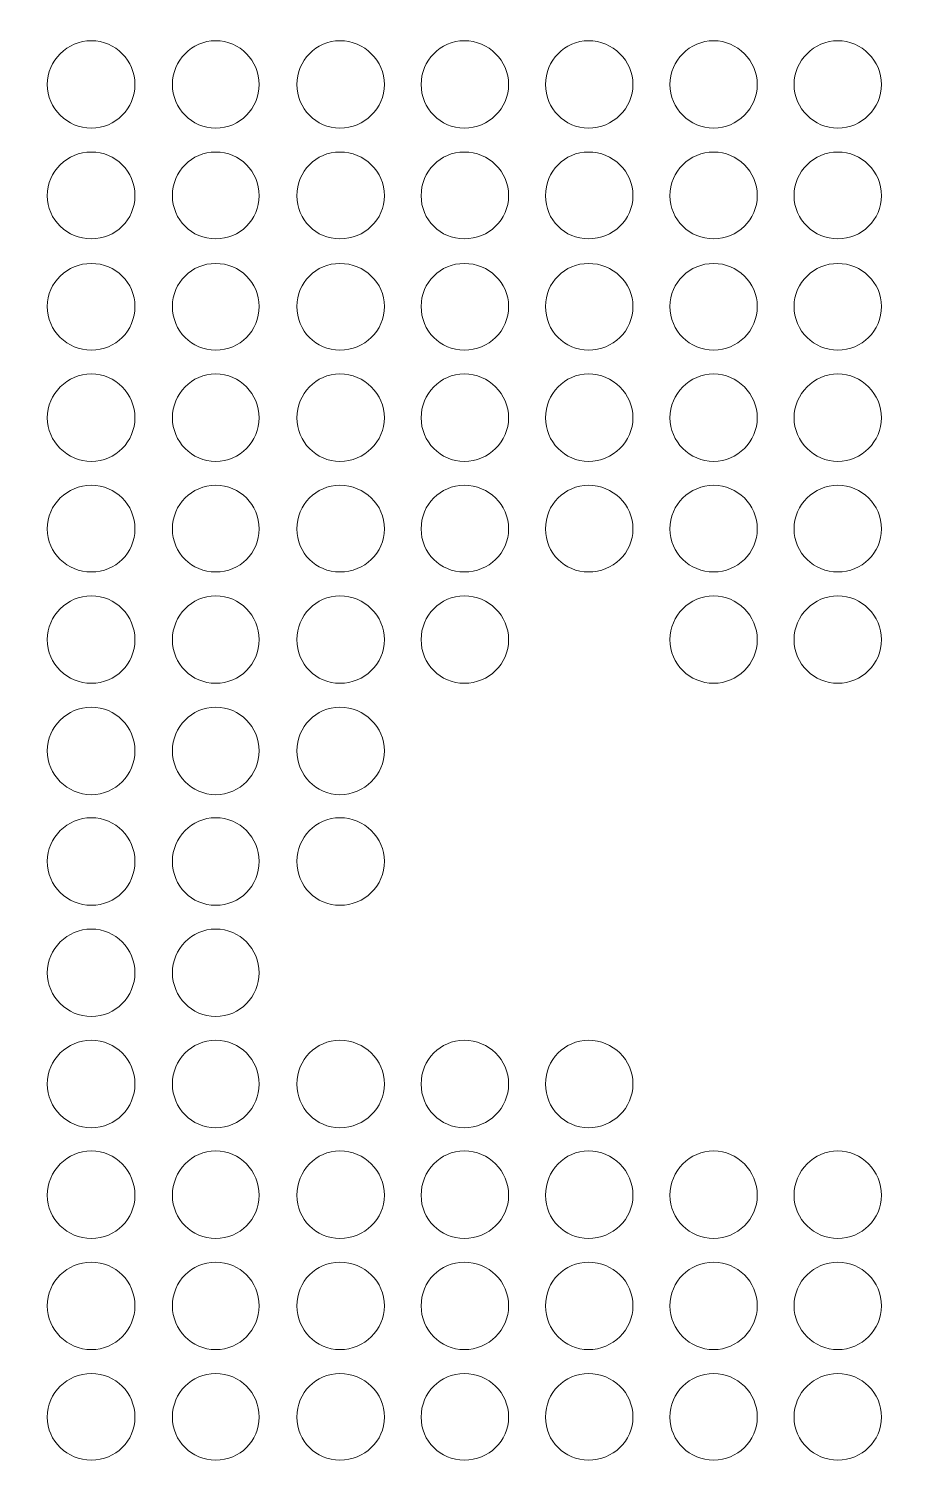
# Model space of a CAD drawing. Header units: inches. Extents: x 243 to 900, y -519 to -86.
# Drawn here: x 773.3 to 790.6, y -204.29 to -175.6 of the extents above; entities that cross this region are included whole.
import ezdxf

# ---------------------------------------------------------------- set-up
doc = ezdxf.new("R2010")
doc.units = ezdxf.units.IN
doc.header["$MEASUREMENT"] = 0
doc.layers.add('Layer 1', color=7, linetype='Continuous')

# ---------------------------------------------------------------- blocks, each defined once
blk = doc.blocks.new('block 3')
at = {"layer": 'Layer 1', "lineweight": 0}
blk.add_open_spline([(898.138, -484.267), (898.138, -494.991), (889.368, -503.763), (878.645, -503.763), (878.645, -503.763), (266.12, -503.763), (266.12, -503.763), (255.397, -503.763), (246.624, -494.991), (246.624, -484.267), (246.624, -484.267), (246.624, -108.507), (246.624, -108.507), (246.624, -97.783), (255.397, -89.011), (266.12, -89.011), (266.12, -89.011), (878.645, -89.011), (878.645, -89.011), (889.368, -89.011), (898.138, -97.783), (898.138, -108.507), (898.138, -108.507), (898.138, -484.267), (898.138, -484.267)], degree=3, knots=[0, 0, 0, 0, 1, 1, 1, 2, 2, 2, 3, 3, 3, 4, 4, 4, 5, 5, 5, 6, 6, 6, 7, 7, 7, 8, 8, 8, 8], dxfattribs=at)
blk = doc.blocks.new('block 2')
at = {"layer": 'Layer 1'}
blk.add_blockref('block 3', (0, 0), dxfattribs=at)
blk = doc.blocks.new('block 165')
at = {"layer": 'Layer 1', "lineweight": 0}
for points in [[(775.405, -176.706), (775.405, -177.178), (775.025, -177.573), (774.535, -177.573), (774.059, -177.573), (773.663, -177.178), (773.663, -176.706), (773.663, -176.232), (774.059, -175.835), (774.535, -175.835), (775.025, -175.835), (775.405, -176.232), (775.405, -176.706)], [(777.874, -176.706), (777.874, -177.178), (777.497, -177.573), (777.007, -177.573), (776.534, -177.573), (776.151, -177.178), (776.151, -176.706), (776.151, -176.232), (776.534, -175.835), (777.007, -175.835), (777.497, -175.835), (777.874, -176.232), (777.874, -176.706)], [(780.365, -176.706), (780.365, -177.178), (779.966, -177.573), (779.479, -177.573), (779.003, -177.573), (778.625, -177.178), (778.625, -176.706), (778.625, -176.232), (779.003, -175.835), (779.479, -175.835), (779.966, -175.835), (780.365, -176.232), (780.365, -176.706)], [(782.835, -176.706), (782.835, -177.178), (782.438, -177.573), (781.951, -177.573), (781.475, -177.573), (781.095, -177.178), (781.095, -176.706), (781.095, -176.232), (781.475, -175.835), (781.951, -175.835), (782.438, -175.835), (782.835, -176.232), (782.835, -176.706)], [(785.306, -176.706), (785.306, -177.178), (784.91, -177.573), (784.421, -177.573), (783.95, -177.573), (783.567, -177.178), (783.567, -176.706), (783.567, -176.232), (783.95, -175.835), (784.421, -175.835), (784.91, -175.835), (785.306, -176.232), (785.306, -176.706)], [(787.778, -176.706), (787.778, -177.178), (787.382, -177.573), (786.911, -177.573), (786.435, -177.573), (786.041, -177.178), (786.041, -176.706), (786.041, -176.232), (786.435, -175.835), (786.911, -175.835), (787.382, -175.835), (787.778, -176.232), (787.778, -176.706)], [(790.248, -176.706), (790.248, -177.178), (789.854, -177.573), (789.378, -177.573), (788.907, -177.573), (788.508, -177.178), (788.508, -176.706), (788.508, -176.232), (788.907, -175.835), (789.378, -175.835), (789.854, -175.835), (790.248, -176.232), (790.248, -176.706)]]:
    blk.add_open_spline(points, degree=3, knots=[0, 0, 0, 0, 1, 1, 1, 2, 2, 2, 3, 3, 3, 4, 4, 4, 4], dxfattribs=at)
blk = doc.blocks.new('block 166')
at = {"layer": 'Layer 1', "lineweight": 0}
for points in [[(775.405, -178.917), (775.405, -179.393), (775.025, -179.773), (774.535, -179.773), (774.059, -179.773), (773.663, -179.393), (773.663, -178.917), (773.663, -178.429), (774.059, -178.048), (774.535, -178.048), (775.025, -178.048), (775.405, -178.429), (775.405, -178.917)], [(777.874, -178.917), (777.874, -179.393), (777.497, -179.773), (777.007, -179.773), (776.534, -179.773), (776.151, -179.393), (776.151, -178.917), (776.151, -178.429), (776.534, -178.048), (777.007, -178.048), (777.497, -178.048), (777.874, -178.429), (777.874, -178.917)], [(780.365, -178.917), (780.365, -179.393), (779.966, -179.773), (779.479, -179.773), (779.003, -179.773), (778.625, -179.393), (778.625, -178.917), (778.625, -178.429), (779.003, -178.048), (779.479, -178.048), (779.966, -178.048), (780.365, -178.429), (780.365, -178.917)], [(782.835, -178.917), (782.835, -179.393), (782.438, -179.773), (781.951, -179.773), (781.475, -179.773), (781.095, -179.393), (781.095, -178.917), (781.095, -178.429), (781.475, -178.048), (781.951, -178.048), (782.438, -178.048), (782.835, -178.429), (782.835, -178.917)], [(785.306, -178.917), (785.306, -179.393), (784.91, -179.773), (784.421, -179.773), (783.95, -179.773), (783.567, -179.393), (783.567, -178.917), (783.567, -178.429), (783.95, -178.048), (784.421, -178.048), (784.91, -178.048), (785.306, -178.429), (785.306, -178.917)], [(787.778, -178.917), (787.778, -179.393), (787.382, -179.773), (786.911, -179.773), (786.435, -179.773), (786.041, -179.393), (786.041, -178.917), (786.041, -178.429), (786.435, -178.048), (786.911, -178.048), (787.382, -178.048), (787.778, -178.429), (787.778, -178.917)], [(790.248, -178.917), (790.248, -179.393), (789.854, -179.773), (789.378, -179.773), (788.907, -179.773), (788.508, -179.393), (788.508, -178.917), (788.508, -178.429), (788.907, -178.048), (789.378, -178.048), (789.854, -178.048), (790.248, -178.429), (790.248, -178.917)]]:
    blk.add_open_spline(points, degree=3, knots=[0, 0, 0, 0, 1, 1, 1, 2, 2, 2, 3, 3, 3, 4, 4, 4, 4], dxfattribs=at)
blk = doc.blocks.new('block 167')
at = {"layer": 'Layer 1', "lineweight": 0}
for points in [[(775.405, -181.115), (775.405, -181.604), (775.025, -181.985), (774.535, -181.985), (774.059, -181.985), (773.663, -181.604), (773.663, -181.115), (773.663, -180.643), (774.059, -180.262), (774.535, -180.262), (775.025, -180.262), (775.405, -180.643), (775.405, -181.115)], [(777.874, -181.115), (777.874, -181.604), (777.497, -181.985), (777.007, -181.985), (776.534, -181.985), (776.151, -181.604), (776.151, -181.115), (776.151, -180.643), (776.534, -180.262), (777.007, -180.262), (777.497, -180.262), (777.874, -180.643), (777.874, -181.115)], [(780.365, -181.115), (780.365, -181.604), (779.966, -181.985), (779.479, -181.985), (779.003, -181.985), (778.625, -181.604), (778.625, -181.115), (778.625, -180.643), (779.003, -180.262), (779.479, -180.262), (779.966, -180.262), (780.365, -180.643), (780.365, -181.115)], [(782.835, -181.115), (782.835, -181.604), (782.438, -181.985), (781.951, -181.985), (781.475, -181.985), (781.095, -181.604), (781.095, -181.115), (781.095, -180.643), (781.475, -180.262), (781.951, -180.262), (782.438, -180.262), (782.835, -180.643), (782.835, -181.115)], [(785.306, -181.115), (785.306, -181.604), (784.91, -181.985), (784.421, -181.985), (783.95, -181.985), (783.567, -181.604), (783.567, -181.115), (783.567, -180.643), (783.95, -180.262), (784.421, -180.262), (784.91, -180.262), (785.306, -180.643), (785.306, -181.115)], [(787.778, -181.115), (787.778, -181.604), (787.382, -181.985), (786.911, -181.985), (786.435, -181.985), (786.041, -181.604), (786.041, -181.115), (786.041, -180.643), (786.435, -180.262), (786.911, -180.262), (787.382, -180.262), (787.778, -180.643), (787.778, -181.115)], [(790.248, -181.115), (790.248, -181.604), (789.854, -181.985), (789.378, -181.985), (788.907, -181.985), (788.508, -181.604), (788.508, -181.115), (788.508, -180.643), (788.907, -180.262), (789.378, -180.262), (789.854, -180.262), (790.248, -180.643), (790.248, -181.115)]]:
    blk.add_open_spline(points, degree=3, knots=[0, 0, 0, 0, 1, 1, 1, 2, 2, 2, 3, 3, 3, 4, 4, 4, 4], dxfattribs=at)
blk = doc.blocks.new('block 168')
at = {"layer": 'Layer 1', "lineweight": 0}
for points in [[(775.405, -183.331), (775.405, -183.8), (775.025, -184.196), (774.535, -184.196), (774.059, -184.196), (773.663, -183.8), (773.663, -183.331), (773.663, -182.855), (774.059, -182.457), (774.535, -182.457), (775.025, -182.457), (775.405, -182.855), (775.405, -183.331)], [(777.874, -183.331), (777.874, -183.8), (777.497, -184.196), (777.007, -184.196), (776.534, -184.196), (776.151, -183.8), (776.151, -183.331), (776.151, -182.855), (776.534, -182.457), (777.007, -182.457), (777.497, -182.457), (777.874, -182.855), (777.874, -183.331)], [(780.365, -183.331), (780.365, -183.8), (779.966, -184.196), (779.479, -184.196), (779.003, -184.196), (778.625, -183.8), (778.625, -183.331), (778.625, -182.855), (779.003, -182.457), (779.479, -182.457), (779.966, -182.457), (780.365, -182.855), (780.365, -183.331)], [(782.835, -183.331), (782.835, -183.8), (782.438, -184.196), (781.951, -184.196), (781.475, -184.196), (781.095, -183.8), (781.095, -183.331), (781.095, -182.855), (781.475, -182.457), (781.951, -182.457), (782.438, -182.457), (782.835, -182.855), (782.835, -183.331)], [(785.306, -183.331), (785.306, -183.8), (784.91, -184.196), (784.421, -184.196), (783.95, -184.196), (783.567, -183.8), (783.567, -183.331), (783.567, -182.855), (783.95, -182.457), (784.421, -182.457), (784.91, -182.457), (785.306, -182.855), (785.306, -183.331)], [(787.778, -183.331), (787.778, -183.8), (787.382, -184.196), (786.911, -184.196), (786.435, -184.196), (786.041, -183.8), (786.041, -183.331), (786.041, -182.855), (786.435, -182.457), (786.911, -182.457), (787.382, -182.457), (787.778, -182.855), (787.778, -183.331)], [(790.248, -183.331), (790.248, -183.8), (789.854, -184.196), (789.378, -184.196), (788.907, -184.196), (788.508, -183.8), (788.508, -183.331), (788.508, -182.855), (788.907, -182.457), (789.378, -182.457), (789.854, -182.457), (790.248, -182.855), (790.248, -183.331)]]:
    blk.add_open_spline(points, degree=3, knots=[0, 0, 0, 0, 1, 1, 1, 2, 2, 2, 3, 3, 3, 4, 4, 4, 4], dxfattribs=at)
blk = doc.blocks.new('block 169')
at = {"layer": 'Layer 1', "lineweight": 0}
for points in [[(775.405, -185.539), (775.405, -186.015), (775.025, -186.395), (774.535, -186.395), (774.059, -186.395), (773.663, -186.015), (773.663, -185.539), (773.663, -185.053), (774.059, -184.672), (774.535, -184.672), (775.025, -184.672), (775.405, -185.053), (775.405, -185.539)], [(777.874, -185.539), (777.874, -186.015), (777.497, -186.395), (777.007, -186.395), (776.534, -186.395), (776.151, -186.015), (776.151, -185.539), (776.151, -185.053), (776.534, -184.672), (777.007, -184.672), (777.497, -184.672), (777.874, -185.053), (777.874, -185.539)], [(780.365, -185.539), (780.365, -186.015), (779.966, -186.395), (779.479, -186.395), (779.003, -186.395), (778.625, -186.015), (778.625, -185.539), (778.625, -185.053), (779.003, -184.672), (779.479, -184.672), (779.966, -184.672), (780.365, -185.053), (780.365, -185.539)], [(782.835, -185.539), (782.835, -186.015), (782.438, -186.395), (781.951, -186.395), (781.475, -186.395), (781.095, -186.015), (781.095, -185.539), (781.095, -185.053), (781.475, -184.672), (781.951, -184.672), (782.438, -184.672), (782.835, -185.053), (782.835, -185.539)], [(785.306, -185.539), (785.306, -186.015), (784.91, -186.395), (784.421, -186.395), (783.95, -186.395), (783.567, -186.015), (783.567, -185.539), (783.567, -185.053), (783.95, -184.672), (784.421, -184.672), (784.91, -184.672), (785.306, -185.053), (785.306, -185.539)], [(787.778, -185.539), (787.778, -186.015), (787.382, -186.395), (786.911, -186.395), (786.435, -186.395), (786.041, -186.015), (786.041, -185.539), (786.041, -185.053), (786.435, -184.672), (786.911, -184.672), (787.382, -184.672), (787.778, -185.053), (787.778, -185.539)], [(790.248, -185.539), (790.248, -186.015), (789.854, -186.395), (789.378, -186.395), (788.907, -186.395), (788.508, -186.015), (788.508, -185.539), (788.508, -185.053), (788.907, -184.672), (789.378, -184.672), (789.854, -184.672), (790.248, -185.053), (790.248, -185.539)]]:
    blk.add_open_spline(points, degree=3, knots=[0, 0, 0, 0, 1, 1, 1, 2, 2, 2, 3, 3, 3, 4, 4, 4, 4], dxfattribs=at)
blk = doc.blocks.new('block 170')
at = {"layer": 'Layer 1', "lineweight": 0}
for points in [[(775.405, -187.738), (775.405, -188.227), (775.025, -188.606), (774.535, -188.606), (774.059, -188.606), (773.663, -188.227), (773.663, -187.738), (773.663, -187.265), (774.059, -186.868), (774.535, -186.868), (775.025, -186.868), (775.405, -187.265), (775.405, -187.738)], [(777.874, -187.738), (777.874, -188.227), (777.497, -188.606), (777.007, -188.606), (776.534, -188.606), (776.151, -188.227), (776.151, -187.738), (776.151, -187.265), (776.534, -186.868), (777.007, -186.868), (777.497, -186.868), (777.874, -187.265), (777.874, -187.738)], [(780.365, -187.738), (780.365, -188.227), (779.966, -188.606), (779.479, -188.606), (779.003, -188.606), (778.625, -188.227), (778.625, -187.738), (778.625, -187.265), (779.003, -186.868), (779.479, -186.868), (779.966, -186.868), (780.365, -187.265), (780.365, -187.738)], [(782.835, -187.738), (782.835, -188.227), (782.438, -188.606), (781.951, -188.606), (781.475, -188.606), (781.095, -188.227), (781.095, -187.738), (781.095, -187.265), (781.475, -186.868), (781.951, -186.868), (782.438, -186.868), (782.835, -187.265), (782.835, -187.738)], [(787.778, -187.738), (787.778, -188.227), (787.382, -188.606), (786.911, -188.606), (786.435, -188.606), (786.041, -188.227), (786.041, -187.738), (786.041, -187.265), (786.435, -186.868), (786.911, -186.868), (787.382, -186.868), (787.778, -187.265), (787.778, -187.738)], [(790.248, -187.738), (790.248, -188.227), (789.854, -188.606), (789.378, -188.606), (788.907, -188.606), (788.508, -188.227), (788.508, -187.738), (788.508, -187.265), (788.907, -186.868), (789.378, -186.868), (789.854, -186.868), (790.248, -187.265), (790.248, -187.738)]]:
    blk.add_open_spline(points, degree=3, knots=[0, 0, 0, 0, 1, 1, 1, 2, 2, 2, 3, 3, 3, 4, 4, 4, 4], dxfattribs=at)
blk = doc.blocks.new('block 171')
at = {"layer": 'Layer 1', "lineweight": 0}
for points in [[(775.405, -189.949), (775.405, -190.424), (775.025, -190.821), (774.535, -190.821), (774.059, -190.821), (773.663, -190.424), (773.663, -189.949), (773.663, -189.477), (774.059, -189.081), (774.535, -189.081), (775.025, -189.081), (775.405, -189.477), (775.405, -189.949)], [(777.874, -189.949), (777.874, -190.424), (777.497, -190.821), (777.007, -190.821), (776.534, -190.821), (776.151, -190.424), (776.151, -189.949), (776.151, -189.477), (776.534, -189.081), (777.007, -189.081), (777.497, -189.081), (777.874, -189.477), (777.874, -189.949)], [(780.365, -189.949), (780.365, -190.424), (779.966, -190.821), (779.479, -190.821), (779.003, -190.821), (778.625, -190.424), (778.625, -189.949), (778.625, -189.477), (779.003, -189.081), (779.479, -189.081), (779.966, -189.081), (780.365, -189.477), (780.365, -189.949)]]:
    blk.add_open_spline(points, degree=3, knots=[0, 0, 0, 0, 1, 1, 1, 2, 2, 2, 3, 3, 3, 4, 4, 4, 4], dxfattribs=at)
blk = doc.blocks.new('block 172')
at = {"layer": 'Layer 1', "lineweight": 0}
for points in [[(775.405, -192.146), (775.405, -192.638), (775.025, -193.019), (774.535, -193.019), (774.059, -193.019), (773.663, -192.638), (773.663, -192.146), (773.663, -191.676), (774.059, -191.279), (774.535, -191.279), (775.025, -191.279), (775.405, -191.676), (775.405, -192.146)], [(777.874, -192.146), (777.874, -192.638), (777.497, -193.019), (777.007, -193.019), (776.534, -193.019), (776.151, -192.638), (776.151, -192.146), (776.151, -191.676), (776.534, -191.279), (777.007, -191.279), (777.497, -191.279), (777.874, -191.676), (777.874, -192.146)], [(780.365, -192.146), (780.365, -192.638), (779.966, -193.019), (779.479, -193.019), (779.003, -193.019), (778.625, -192.638), (778.625, -192.146), (778.625, -191.676), (779.003, -191.279), (779.479, -191.279), (779.966, -191.279), (780.365, -191.676), (780.365, -192.146)]]:
    blk.add_open_spline(points, degree=3, knots=[0, 0, 0, 0, 1, 1, 1, 2, 2, 2, 3, 3, 3, 4, 4, 4, 4], dxfattribs=at)
blk = doc.blocks.new('block 173')
at = {"layer": 'Layer 1', "lineweight": 0}
for points in [[(775.405, -194.362), (775.405, -194.834), (775.025, -195.231), (774.535, -195.231), (774.059, -195.231), (773.663, -194.834), (773.663, -194.362), (773.663, -193.887), (774.059, -193.492), (774.535, -193.492), (775.025, -193.492), (775.405, -193.887), (775.405, -194.362)], [(777.874, -194.362), (777.874, -194.834), (777.497, -195.231), (777.007, -195.231), (776.534, -195.231), (776.151, -194.834), (776.151, -194.362), (776.151, -193.887), (776.534, -193.492), (777.007, -193.492), (777.497, -193.492), (777.874, -193.887), (777.874, -194.362)]]:
    blk.add_open_spline(points, degree=3, knots=[0, 0, 0, 0, 1, 1, 1, 2, 2, 2, 3, 3, 3, 4, 4, 4, 4], dxfattribs=at)
blk = doc.blocks.new('block 174')
at = {"layer": 'Layer 1', "lineweight": 0}
for points in [[(775.405, -196.574), (775.405, -197.047), (775.025, -197.443), (774.535, -197.443), (774.059, -197.443), (773.663, -197.047), (773.663, -196.574), (773.663, -196.084), (774.059, -195.704), (774.535, -195.704), (775.025, -195.704), (775.405, -196.084), (775.405, -196.574)], [(777.874, -196.574), (777.874, -197.047), (777.497, -197.443), (777.007, -197.443), (776.534, -197.443), (776.151, -197.047), (776.151, -196.574), (776.151, -196.084), (776.534, -195.704), (777.007, -195.704), (777.497, -195.704), (777.874, -196.084), (777.874, -196.574)], [(780.365, -196.574), (780.365, -197.047), (779.966, -197.443), (779.479, -197.443), (779.003, -197.443), (778.625, -197.047), (778.625, -196.574), (778.625, -196.084), (779.003, -195.704), (779.479, -195.704), (779.966, -195.704), (780.365, -196.084), (780.365, -196.574)], [(782.835, -196.574), (782.835, -197.047), (782.438, -197.443), (781.951, -197.443), (781.475, -197.443), (781.095, -197.047), (781.095, -196.574), (781.095, -196.084), (781.475, -195.704), (781.951, -195.704), (782.438, -195.704), (782.835, -196.084), (782.835, -196.574)], [(785.306, -196.574), (785.306, -197.047), (784.91, -197.443), (784.421, -197.443), (783.95, -197.443), (783.567, -197.047), (783.567, -196.574), (783.567, -196.084), (783.95, -195.704), (784.421, -195.704), (784.91, -195.704), (785.306, -196.084), (785.306, -196.574)]]:
    blk.add_open_spline(points, degree=3, knots=[0, 0, 0, 0, 1, 1, 1, 2, 2, 2, 3, 3, 3, 4, 4, 4, 4], dxfattribs=at)
blk = doc.blocks.new('block 175')
at = {"layer": 'Layer 1', "lineweight": 0}
for points in [[(775.405, -198.785), (775.405, -199.258), (775.025, -199.642), (774.535, -199.642), (774.059, -199.642), (773.663, -199.258), (773.663, -198.785), (773.663, -198.299), (774.059, -197.902), (774.535, -197.902), (775.025, -197.902), (775.405, -198.299), (775.405, -198.785)], [(777.874, -198.785), (777.874, -199.258), (777.497, -199.642), (777.007, -199.642), (776.534, -199.642), (776.151, -199.258), (776.151, -198.785), (776.151, -198.299), (776.534, -197.902), (777.007, -197.902), (777.497, -197.902), (777.874, -198.299), (777.874, -198.785)], [(780.365, -198.785), (780.365, -199.258), (779.966, -199.642), (779.479, -199.642), (779.003, -199.642), (778.625, -199.258), (778.625, -198.785), (778.625, -198.299), (779.003, -197.902), (779.479, -197.902), (779.966, -197.902), (780.365, -198.299), (780.365, -198.785)], [(782.835, -198.785), (782.835, -199.258), (782.438, -199.642), (781.951, -199.642), (781.475, -199.642), (781.095, -199.258), (781.095, -198.785), (781.095, -198.299), (781.475, -197.902), (781.951, -197.902), (782.438, -197.902), (782.835, -198.299), (782.835, -198.785)], [(785.306, -198.785), (785.306, -199.258), (784.91, -199.642), (784.421, -199.642), (783.95, -199.642), (783.567, -199.258), (783.567, -198.785), (783.567, -198.299), (783.95, -197.902), (784.421, -197.902), (784.91, -197.902), (785.306, -198.299), (785.306, -198.785)], [(787.778, -198.785), (787.778, -199.258), (787.382, -199.642), (786.911, -199.642), (786.435, -199.642), (786.041, -199.258), (786.041, -198.785), (786.041, -198.299), (786.435, -197.902), (786.911, -197.902), (787.382, -197.902), (787.778, -198.299), (787.778, -198.785)], [(790.248, -198.785), (790.248, -199.258), (789.854, -199.642), (789.378, -199.642), (788.907, -199.642), (788.508, -199.258), (788.508, -198.785), (788.508, -198.299), (788.907, -197.902), (789.378, -197.902), (789.854, -197.902), (790.248, -198.299), (790.248, -198.785)]]:
    blk.add_open_spline(points, degree=3, knots=[0, 0, 0, 0, 1, 1, 1, 2, 2, 2, 3, 3, 3, 4, 4, 4, 4], dxfattribs=at)
blk = doc.blocks.new('block 176')
at = {"layer": 'Layer 1', "lineweight": 0}
for points in [[(775.405, -200.984), (775.405, -201.455), (775.025, -201.852), (774.535, -201.852), (774.059, -201.852), (773.663, -201.455), (773.663, -200.984), (773.663, -200.494), (774.059, -200.114), (774.535, -200.114), (775.025, -200.114), (775.405, -200.494), (775.405, -200.984)], [(777.874, -200.984), (777.874, -201.455), (777.497, -201.852), (777.007, -201.852), (776.534, -201.852), (776.151, -201.455), (776.151, -200.984), (776.151, -200.494), (776.534, -200.114), (777.007, -200.114), (777.497, -200.114), (777.874, -200.494), (777.874, -200.984)], [(780.365, -200.984), (780.365, -201.455), (779.966, -201.852), (779.479, -201.852), (779.003, -201.852), (778.625, -201.455), (778.625, -200.984), (778.625, -200.494), (779.003, -200.114), (779.479, -200.114), (779.966, -200.114), (780.365, -200.494), (780.365, -200.984)], [(782.835, -200.984), (782.835, -201.455), (782.438, -201.852), (781.951, -201.852), (781.475, -201.852), (781.095, -201.455), (781.095, -200.984), (781.095, -200.494), (781.475, -200.114), (781.951, -200.114), (782.438, -200.114), (782.835, -200.494), (782.835, -200.984)], [(785.306, -200.984), (785.306, -201.455), (784.91, -201.852), (784.421, -201.852), (783.95, -201.852), (783.567, -201.455), (783.567, -200.984), (783.567, -200.494), (783.95, -200.114), (784.421, -200.114), (784.91, -200.114), (785.306, -200.494), (785.306, -200.984)], [(787.778, -200.984), (787.778, -201.455), (787.382, -201.852), (786.911, -201.852), (786.435, -201.852), (786.041, -201.455), (786.041, -200.984), (786.041, -200.494), (786.435, -200.114), (786.911, -200.114), (787.382, -200.114), (787.778, -200.494), (787.778, -200.984)], [(790.248, -200.984), (790.248, -201.455), (789.854, -201.852), (789.378, -201.852), (788.907, -201.852), (788.508, -201.455), (788.508, -200.984), (788.508, -200.494), (788.907, -200.114), (789.378, -200.114), (789.854, -200.114), (790.248, -200.494), (790.248, -200.984)]]:
    blk.add_open_spline(points, degree=3, knots=[0, 0, 0, 0, 1, 1, 1, 2, 2, 2, 3, 3, 3, 4, 4, 4, 4], dxfattribs=at)
blk = doc.blocks.new('block 177')
at = {"layer": 'Layer 1', "lineweight": 0}
for points in [[(775.405, -203.195), (775.405, -203.669), (775.025, -204.049), (774.535, -204.049), (774.059, -204.049), (773.663, -203.669), (773.663, -203.195), (773.663, -202.706), (774.059, -202.327), (774.535, -202.327), (775.025, -202.327), (775.405, -202.706), (775.405, -203.195)], [(777.874, -203.195), (777.874, -203.669), (777.497, -204.049), (777.007, -204.049), (776.534, -204.049), (776.151, -203.669), (776.151, -203.195), (776.151, -202.706), (776.534, -202.327), (777.007, -202.327), (777.497, -202.327), (777.874, -202.706), (777.874, -203.195)], [(780.365, -203.195), (780.365, -203.669), (779.966, -204.049), (779.479, -204.049), (779.003, -204.049), (778.625, -203.669), (778.625, -203.195), (778.625, -202.706), (779.003, -202.327), (779.479, -202.327), (779.966, -202.327), (780.365, -202.706), (780.365, -203.195)], [(782.835, -203.195), (782.835, -203.669), (782.438, -204.049), (781.951, -204.049), (781.475, -204.049), (781.095, -203.669), (781.095, -203.195), (781.095, -202.706), (781.475, -202.327), (781.951, -202.327), (782.438, -202.327), (782.835, -202.706), (782.835, -203.195)], [(785.306, -203.195), (785.306, -203.669), (784.91, -204.049), (784.421, -204.049), (783.95, -204.049), (783.567, -203.669), (783.567, -203.195), (783.567, -202.706), (783.95, -202.327), (784.421, -202.327), (784.91, -202.327), (785.306, -202.706), (785.306, -203.195)], [(787.778, -203.195), (787.778, -203.669), (787.382, -204.049), (786.911, -204.049), (786.435, -204.049), (786.041, -203.669), (786.041, -203.195), (786.041, -202.706), (786.435, -202.327), (786.911, -202.327), (787.382, -202.327), (787.778, -202.706), (787.778, -203.195)], [(790.248, -203.195), (790.248, -203.669), (789.854, -204.049), (789.378, -204.049), (788.907, -204.049), (788.508, -203.669), (788.508, -203.195), (788.508, -202.706), (788.907, -202.327), (789.378, -202.327), (789.854, -202.327), (790.248, -202.706), (790.248, -203.195)]]:
    blk.add_open_spline(points, degree=3, knots=[0, 0, 0, 0, 1, 1, 1, 2, 2, 2, 3, 3, 3, 4, 4, 4, 4], dxfattribs=at)
blk = doc.blocks.new('block 150')
at = {"layer": 'Layer 1'}
for name in ['block 165', 'block 166', 'block 167', 'block 168', 'block 169', 'block 170', 'block 171', 'block 172', 'block 173', 'block 174', 'block 175', 'block 176', 'block 177']:
    blk.add_blockref(name, (0, 0), dxfattribs=at)
blk = doc.blocks.new('block 149')
at = {"layer": 'Layer 1'}
blk.add_blockref('block 150', (0, 0), dxfattribs=at)
blk = doc.blocks.new('block 4')
at = {"layer": 'Layer 1'}
blk.add_blockref('block 149', (0, 0), dxfattribs=at)

msp = doc.modelspace()

# ---------------------------------------------------------------- block references
at = {"layer": 'Layer 1'}
for name in ['block 2', 'block 4']:
    msp.add_blockref(name, (0, 0), dxfattribs=at)

doc.saveas('drawing.dxf')
